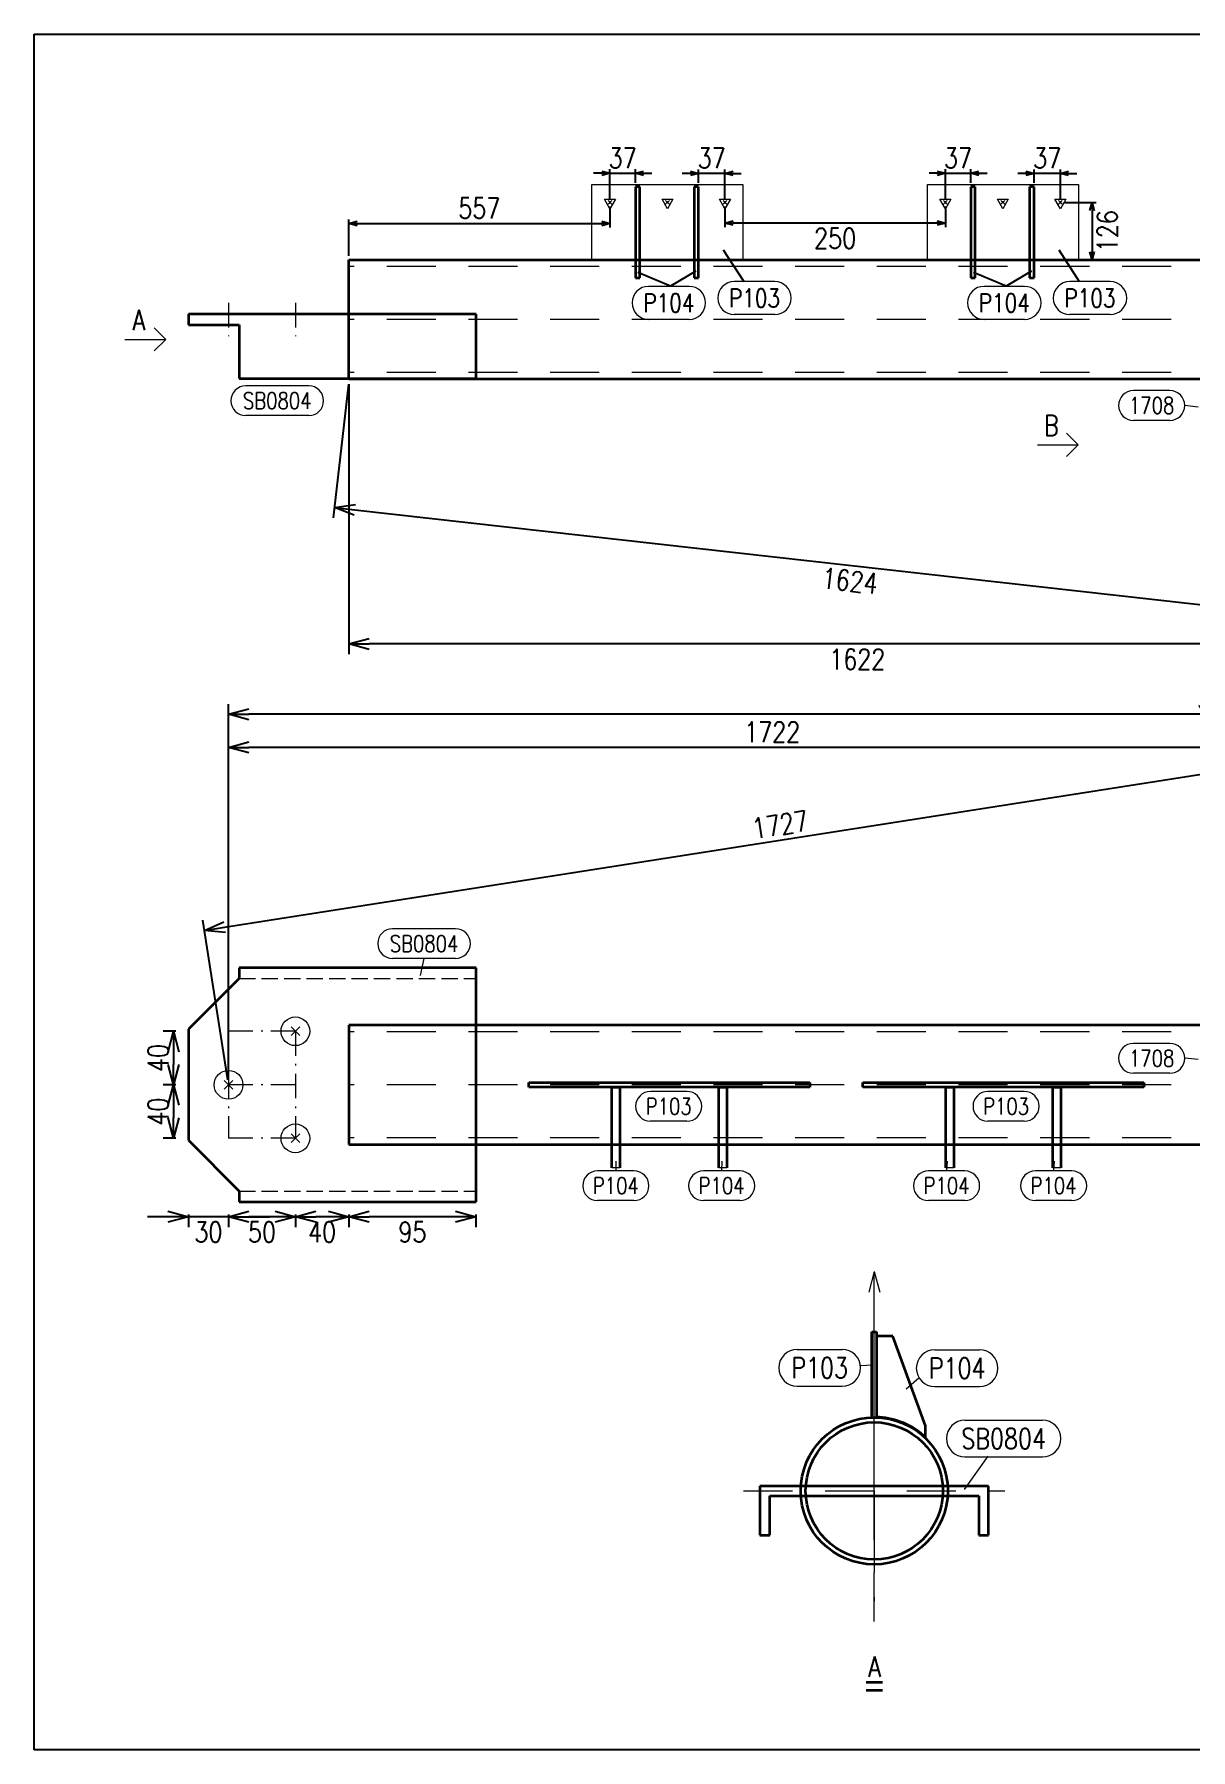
# Model space of a CAD drawing. Extents: x 154981 to 165753, y -86801 to -82885.
# Drawn here: x 158609.1 to 158750.7, y -83946.7 to -83736.7 of the extents above; entities that cross this region are included whole.
import ezdxf
from ezdxf.enums import TextEntityAlignment as Align

# ---------------------------------------------------------------- set-up
doc = ezdxf.new("R2010")
doc.units = 0
doc.header["$MEASUREMENT"] = 0
for name, pattern in [('一点画线', [5.2, 3, -1, 0.2, -1]), ('虚线', [2.75, 2, -0.75]), ('长一点画线', [16.5, 10, -3, 0.5, -3]), ('长虚线', [10, 6, -4])]:
    doc.linetypes.add(name, pattern=pattern)
doc.layers.get('0').update_dxf_attribs({"linetype": 'CONTINUOUS', "lineweight": 25})
doc.layers.get('Defpoints').update_dxf_attribs({"linetype": 'CONTINUOUS'})
for name, color, linetype, lineweight in [('1', 7, 'CONTINUOUS', 25), ('4', 7, 'CONTINUOUS', 25), ('5', 7, 'CONTINUOUS', 25)]:
    doc.layers.add(name, color=color, linetype=linetype, lineweight=lineweight)
doc.styles.add('DimFont', font='simplex.shx', dxfattribs={"width": 0.8, "bigfont": 'gbhzfs.shx'})
doc.styles.get("Standard").update_dxf_attribs({"font": 'simplex.shx', "width": 0.7, "height": 3, "bigfont": 'gbhzfs.shx'})
doc.dimstyles.new('DHDxfDimStyleOpen30', dxfattribs={"dimtxt": 2.5, "dimasz": 2.5, "dimexe": 1.25, "dimexo": 0.625, "dimtad": 2, "dimtxsty": 'DimFont', "dimblk": 'OPEN30', "dimblk1": 'OPEN30', "dimblk2": 'OPEN30', "dimcen": 2.5, "dimadec": 0, "dimazin": 0, "dimtfac": 1, "dimtmove": 0, "dimatfit": 3, "dimfxl": 0, "dimarcsym": 0})

# ---------------------------------------------------------------- blocks, each defined once
blk = doc.blocks.new('_OPEN30')
at = {"color": 0, "linetype": 'ByBlock', "lineweight": -2}
for p, q in [((-1, 0.268), (0, 0)), ((0, 0), (-1, -0.268)), ((0, 0), (-1, 0))]:
    blk.add_line(p, q, dxfattribs=at)
blk = doc.blocks.new('*D710')
at = {"layer": '5', "color": 3, "linetype": 'Continuous', "lineweight": -2}
for p, q in [((158735.26, -83757.25), (158739.13, -83757.25)), ((158738.63, -83758.25), (158738.63, -83763.29)), ((158737.46, -83764.29), (158739.13, -83764.29))]:
    blk.add_line(p, q, dxfattribs=at)
at = {"layer": 'Defpoints', "color": 0, "linetype": 'Continuous'}
for p in [(158734.76, -83757.25), (158736.96, -83764.29), (158738.63, -83764.29)]:
    blk.add_point(p, dxfattribs=at)
at = {"layer": '5', "color": 3, "linetype": 'Continuous', "lineweight": -2}
for p, rotation in [((158738.63, -83757.25), 90), ((158738.63, -83764.29), 270)]:
    blk.add_blockref('_OPEN30', p, dxfattribs=dict(at, rotation=rotation))
at = {"layer": '5', "color": 6, "linetype": 'Continuous', "lineweight": 18, "insert": (158740.51, -83760.77), "char_height": 2.5, "attachment_point": 5, "rotation": 90, "style": 'DimFont'}
blk.add_mtext('126', dxfattribs=at)
blk = doc.blocks.new('*D709')
at = {"layer": '5', "color": 3, "linetype": 'Continuous', "lineweight": -2}
for p, q in [((158679.6, -83757.75), (158679.6, -83760.33)), ((158647.64, -83763.79), (158647.64, -83759.33)), ((158648.64, -83759.83), (158678.6, -83759.83))]:
    blk.add_line(p, q, dxfattribs=at)
at = {"layer": 'Defpoints', "color": 0, "linetype": 'Continuous'}
for p in [(158679.6, -83757.25), (158679.6, -83759.83), (158647.64, -83764.29)]:
    blk.add_point(p, dxfattribs=at)
at = {"layer": '5', "color": 3, "linetype": 'Continuous', "lineweight": -2, "rotation": 180}
blk.add_blockref('_OPEN30', (158647.64, -83759.83), dxfattribs=at)
at = {"layer": '5', "color": 3, "linetype": 'Continuous', "lineweight": -2}
blk.add_blockref('_OPEN30', (158679.6, -83759.83), dxfattribs=at)
at = {"layer": '5', "color": 6, "linetype": 'Continuous', "lineweight": 18, "insert": (158663.62, -83757.95), "char_height": 2.5, "attachment_point": 5, "style": 'DimFont'}
blk.add_mtext('557', dxfattribs=at)
blk = doc.blocks.new('板孔17.5')
at = {"layer": '5', "color": 7, "linetype": 'Continuous', "lineweight": 13}
for p, q in [((0, 1), (-0.866, -0.5)), ((-0.3, -0.3), (0.3, 0.3)), ((0.3, -0.3), (-0.3, 0.3)), ((0.866, -0.5), (0, 1)), ((-0.866, -0.5), (0.866, -0.5))]:
    blk.add_line(p, q, dxfattribs=at)
at = {"layer": '5', "color": 7, "linetype": 'Continuous', "lineweight": 0}
blk.add_circle((0, 0), 0.1, dxfattribs=at)
blk = doc.blocks.new('*D708')
at = {"layer": '5', "color": 3, "linetype": 'Continuous', "lineweight": -2}
for p, q in [((158730.53, -83753.7), (158729.53, -83753.7)), ((158731.53, -83754.83), (158731.53, -83753.2)), ((158734.76, -83753.7), (158731.53, -83753.7)), ((158734.76, -83756.75), (158734.76, -83753.2)), ((158735.76, -83753.7), (158736.76, -83753.7))]:
    blk.add_line(p, q, dxfattribs=at)
at = {"layer": 'Defpoints', "color": 0, "linetype": 'Continuous'}
for p in [(158731.53, -83753.7), (158731.53, -83755.33), (158734.76, -83757.25)]:
    blk.add_point(p, dxfattribs=at)
at = {"layer": '5', "color": 3, "linetype": 'Continuous', "lineweight": -2}
blk.add_blockref('_OPEN30', (158731.53, -83753.7), dxfattribs=at)
at = {"layer": '5', "color": 3, "linetype": 'Continuous', "lineweight": -2, "rotation": 180}
blk.add_blockref('_OPEN30', (158734.76, -83753.7), dxfattribs=at)
at = {"layer": '5', "color": 6, "linetype": 'Continuous', "lineweight": 18, "insert": (158733.14, -83751.82), "char_height": 2.5, "attachment_point": 5, "style": 'DimFont'}
blk.add_mtext('37', dxfattribs=at)
blk = doc.blocks.new('*D707')
at = {"layer": '5', "color": 3, "linetype": 'Continuous', "lineweight": -2}
for p, q in [((158719.68, -83753.68), (158718.68, -83753.68)), ((158720.68, -83756.75), (158720.68, -83753.18)), ((158720.68, -83753.68), (158723.79, -83753.68)), ((158723.79, -83754.83), (158723.79, -83753.18)), ((158724.79, -83753.68), (158725.79, -83753.68))]:
    blk.add_line(p, q, dxfattribs=at)
at = {"layer": 'Defpoints', "color": 0, "linetype": 'Continuous'}
for p in [(158723.79, -83753.68), (158723.79, -83755.33), (158720.68, -83757.25)]:
    blk.add_point(p, dxfattribs=at)
at = {"layer": '5', "color": 3, "linetype": 'Continuous', "lineweight": -2}
blk.add_blockref('_OPEN30', (158720.68, -83753.68), dxfattribs=at)
at = {"layer": '5', "color": 3, "linetype": 'Continuous', "lineweight": -2, "rotation": 180}
blk.add_blockref('_OPEN30', (158723.79, -83753.68), dxfattribs=at)
at = {"layer": '5', "color": 6, "linetype": 'Continuous', "lineweight": 18, "insert": (158722.23, -83751.81), "char_height": 2.5, "attachment_point": 5, "style": 'DimFont'}
blk.add_mtext('37', dxfattribs=at)
blk = doc.blocks.new('*D706')
at = {"layer": '5', "color": 3, "linetype": 'Continuous', "lineweight": -2}
for p, q in [((158678.6, -83753.68), (158677.6, -83753.68)), ((158679.6, -83756.75), (158679.6, -83753.18)), ((158679.6, -83753.68), (158682.72, -83753.68)), ((158682.72, -83754.83), (158682.72, -83753.18)), ((158683.72, -83753.68), (158684.72, -83753.68))]:
    blk.add_line(p, q, dxfattribs=at)
at = {"layer": 'Defpoints', "color": 0, "linetype": 'Continuous'}
for p in [(158682.72, -83753.68), (158682.72, -83755.33), (158679.6, -83757.25)]:
    blk.add_point(p, dxfattribs=at)
at = {"layer": '5', "color": 3, "linetype": 'Continuous', "lineweight": -2}
blk.add_blockref('_OPEN30', (158679.6, -83753.68), dxfattribs=at)
at = {"layer": '5', "color": 3, "linetype": 'Continuous', "lineweight": -2, "rotation": 180}
blk.add_blockref('_OPEN30', (158682.72, -83753.68), dxfattribs=at)
at = {"layer": '5', "color": 6, "linetype": 'Continuous', "lineweight": 18, "insert": (158681.16, -83751.81), "char_height": 2.5, "attachment_point": 5, "style": 'DimFont'}
blk.add_mtext('37', dxfattribs=at)
blk = doc.blocks.new('*D705')
at = {"layer": '5', "color": 3, "linetype": 'Continuous', "lineweight": -2}
for p, q in [((158689.46, -83753.7), (158688.46, -83753.7)), ((158690.46, -83754.83), (158690.46, -83753.2)), ((158693.68, -83753.7), (158690.46, -83753.7)), ((158693.68, -83756.75), (158693.68, -83753.2)), ((158694.68, -83753.7), (158695.68, -83753.7))]:
    blk.add_line(p, q, dxfattribs=at)
at = {"layer": 'Defpoints', "color": 0, "linetype": 'Continuous'}
for p in [(158690.46, -83753.7), (158690.46, -83755.33), (158693.68, -83757.25)]:
    blk.add_point(p, dxfattribs=at)
at = {"layer": '5', "color": 3, "linetype": 'Continuous', "lineweight": -2}
blk.add_blockref('_OPEN30', (158690.46, -83753.7), dxfattribs=at)
at = {"layer": '5', "color": 3, "linetype": 'Continuous', "lineweight": -2, "rotation": 180}
blk.add_blockref('_OPEN30', (158693.68, -83753.7), dxfattribs=at)
at = {"layer": '5', "color": 6, "linetype": 'Continuous', "lineweight": 18, "insert": (158692.07, -83751.82), "char_height": 2.5, "attachment_point": 5, "style": 'DimFont'}
blk.add_mtext('37', dxfattribs=at)
blk = doc.blocks.new('*D704')
at = {"layer": '5', "color": 3, "linetype": 'Continuous', "lineweight": -2}
for p, q in [((158693.68, -83757.75), (158693.68, -83760.27)), ((158720.68, -83757.75), (158720.68, -83760.27)), ((158719.68, -83759.77), (158694.68, -83759.77))]:
    blk.add_line(p, q, dxfattribs=at)
at = {"layer": 'Defpoints', "color": 0, "linetype": 'Continuous'}
for p in [(158693.68, -83757.25), (158720.68, -83757.25), (158693.68, -83759.77)]:
    blk.add_point(p, dxfattribs=at)
at = {"layer": '5', "color": 3, "linetype": 'Continuous', "lineweight": -2, "rotation": 180}
blk.add_blockref('_OPEN30', (158693.68, -83759.77), dxfattribs=at)
at = {"layer": '5', "color": 3, "linetype": 'Continuous', "lineweight": -2}
blk.add_blockref('_OPEN30', (158720.68, -83759.77), dxfattribs=at)
at = {"layer": '5', "color": 6, "linetype": 'Continuous', "lineweight": 18, "insert": (158707.18, -83761.65), "char_height": 2.5, "attachment_point": 5, "style": 'DimFont'}
blk.add_mtext('250', dxfattribs=at)
blk = doc.blocks.new('*D736')
at = {"layer": '5', "color": 3, "linetype": 'Continuous', "lineweight": -2}
for p, q in [((158647.64, -83881.14), (158647.64, -83882.68)), ((158660.7, -83881.43), (158650.14, -83881.43)), ((158663.2, -83881.14), (158663.2, -83882.68))]:
    blk.add_line(p, q, dxfattribs=at)
at = {"layer": 'Defpoints', "color": 0, "linetype": 'Continuous'}
for p in [(158647.64, -83880.51), (158647.64, -83881.43), (158663.2, -83880.51)]:
    blk.add_point(p, dxfattribs=at)
at = {"layer": '5', "color": 3, "linetype": 'Continuous', "lineweight": -2, "xscale": 2.5, "yscale": 2.5, "zscale": 2.5, "rotation": 180}
blk.add_blockref('_OPEN30', (158647.64, -83881.43), dxfattribs=at)
at = {"layer": '5', "color": 3, "linetype": 'Continuous', "lineweight": -2, "xscale": 2.5, "yscale": 2.5, "zscale": 2.5}
blk.add_blockref('_OPEN30', (158663.2, -83881.43), dxfattribs=at)
at = {"layer": '5', "color": 6, "linetype": 'Continuous', "lineweight": 18, "insert": (158655.42, -83883.3), "char_height": 2.5, "attachment_point": 5, "line_spacing_factor": 0.6, "style": 'DimFont'}
blk.add_mtext('95', dxfattribs=at)
blk = doc.blocks.new('*D735')
at = {"layer": '5', "color": 3, "linetype": 'Continuous', "lineweight": -2}
for p, q in [((158641.09, -83881.14), (158641.09, -83882.68)), ((158645.14, -83881.43), (158643.59, -83881.43)), ((158647.64, -83881.14), (158647.64, -83882.68))]:
    blk.add_line(p, q, dxfattribs=at)
at = {"layer": 'Defpoints', "color": 0, "linetype": 'Continuous'}
for p in [(158641.09, -83880.51), (158641.09, -83881.43), (158647.64, -83880.51)]:
    blk.add_point(p, dxfattribs=at)
at = {"layer": '5', "color": 3, "linetype": 'Continuous', "lineweight": -2, "xscale": 2.5, "yscale": 2.5, "zscale": 2.5, "rotation": 180}
blk.add_blockref('_OPEN30', (158641.09, -83881.43), dxfattribs=at)
at = {"layer": '5', "color": 3, "linetype": 'Continuous', "lineweight": -2, "xscale": 2.5, "yscale": 2.5, "zscale": 2.5}
blk.add_blockref('_OPEN30', (158647.64, -83881.43), dxfattribs=at)
at = {"layer": '5', "color": 6, "linetype": 'Continuous', "lineweight": 18, "insert": (158644.36, -83883.3), "char_height": 2.5, "attachment_point": 5, "line_spacing_factor": 0.6, "style": 'DimFont'}
blk.add_mtext('40', dxfattribs=at)
blk = doc.blocks.new('*D734')
at = {"layer": '5', "color": 3, "linetype": 'Continuous', "lineweight": -2}
for p, q in [((158632.9, -83881.14), (158632.9, -83882.68)), ((158638.59, -83881.43), (158635.4, -83881.43)), ((158641.09, -83881.14), (158641.09, -83882.68))]:
    blk.add_line(p, q, dxfattribs=at)
at = {"layer": 'Defpoints', "color": 0, "linetype": 'Continuous'}
for p in [(158632.9, -83880.51), (158632.9, -83881.43), (158641.09, -83880.51)]:
    blk.add_point(p, dxfattribs=at)
at = {"layer": '5', "color": 3, "linetype": 'Continuous', "lineweight": -2, "xscale": 2.5, "yscale": 2.5, "zscale": 2.5, "rotation": 180}
blk.add_blockref('_OPEN30', (158632.9, -83881.43), dxfattribs=at)
at = {"layer": '5', "color": 3, "linetype": 'Continuous', "lineweight": -2, "xscale": 2.5, "yscale": 2.5, "zscale": 2.5}
blk.add_blockref('_OPEN30', (158641.09, -83881.43), dxfattribs=at)
at = {"layer": '5', "color": 6, "linetype": 'Continuous', "lineweight": 18, "insert": (158636.99, -83883.3), "char_height": 2.5, "attachment_point": 5, "line_spacing_factor": 0.6, "style": 'DimFont'}
blk.add_mtext('50', dxfattribs=at)
blk = doc.blocks.new('*D733')
at = {"layer": '5', "color": 3, "linetype": 'Continuous', "lineweight": -2}
for p, q in [((158625.48, -83881.43), (158622.98, -83881.43)), ((158627.98, -83881.14), (158627.98, -83882.68)), ((158632.9, -83881.43), (158627.98, -83881.43)), ((158632.9, -83881.14), (158632.9, -83882.68)), ((158635.4, -83881.43), (158637.9, -83881.43))]:
    blk.add_line(p, q, dxfattribs=at)
at = {"layer": 'Defpoints', "color": 0, "linetype": 'Continuous'}
for p in [(158627.98, -83880.51), (158627.98, -83881.43), (158632.9, -83880.51)]:
    blk.add_point(p, dxfattribs=at)
at = {"layer": '5', "color": 3, "linetype": 'Continuous', "lineweight": -2, "xscale": 2.5, "yscale": 2.5, "zscale": 2.5}
blk.add_blockref('_OPEN30', (158627.98, -83881.43), dxfattribs=at)
at = {"layer": '5', "color": 3, "linetype": 'Continuous', "lineweight": -2, "xscale": 2.5, "yscale": 2.5, "zscale": 2.5, "rotation": 180}
blk.add_blockref('_OPEN30', (158632.9, -83881.43), dxfattribs=at)
at = {"layer": '5', "color": 6, "linetype": 'Continuous', "lineweight": 18, "insert": (158630.44, -83883.3), "char_height": 2.5, "attachment_point": 5, "line_spacing_factor": 0.6, "style": 'DimFont'}
blk.add_mtext('30', dxfattribs=at)
blk = doc.blocks.new('*D732')
at = {"layer": '5', "color": 3, "linetype": 'Continuous', "lineweight": -2}
for p, q in [((158626.45, -83858.72), (158624.91, -83858.72)), ((158626.16, -83861.22), (158626.16, -83862.77)), ((158626.45, -83865.27), (158624.91, -83865.27))]:
    blk.add_line(p, q, dxfattribs=at)
at = {"layer": 'Defpoints', "color": 0, "linetype": 'Continuous'}
for p in [(158627.07, -83858.72), (158626.16, -83865.27), (158627.07, -83865.27)]:
    blk.add_point(p, dxfattribs=at)
at = {"layer": '5', "color": 3, "linetype": 'Continuous', "lineweight": -2, "xscale": 2.5, "yscale": 2.5, "zscale": 2.5}
for p, rotation in [((158626.16, -83858.72), 90), ((158626.16, -83865.27), 270)]:
    blk.add_blockref('_OPEN30', p, dxfattribs=dict(at, rotation=rotation))
at = {"layer": '5', "color": 6, "linetype": 'Continuous', "lineweight": 18, "insert": (158624.28, -83861.99), "char_height": 2.5, "attachment_point": 5, "rotation": 90, "line_spacing_factor": 0.6, "style": 'DimFont'}
blk.add_mtext('40', dxfattribs=at)
blk = doc.blocks.new('*D731')
at = {"layer": '5', "color": 3, "linetype": 'Continuous', "lineweight": -2}
for p, q in [((158626.45, -83865.27), (158624.91, -83865.27)), ((158626.16, -83867.77), (158626.16, -83869.32)), ((158626.45, -83871.82), (158624.91, -83871.82))]:
    blk.add_line(p, q, dxfattribs=at)
at = {"layer": 'Defpoints', "color": 0, "linetype": 'Continuous'}
for p in [(158627.07, -83865.27), (158626.16, -83871.82), (158627.07, -83871.82)]:
    blk.add_point(p, dxfattribs=at)
at = {"layer": '5', "color": 3, "linetype": 'Continuous', "lineweight": -2, "xscale": 2.5, "yscale": 2.5, "zscale": 2.5}
for p, rotation in [((158626.16, -83865.27), 90), ((158626.16, -83871.82), 270)]:
    blk.add_blockref('_OPEN30', p, dxfattribs=dict(at, rotation=rotation))
at = {"layer": '5', "color": 6, "linetype": 'Continuous', "lineweight": 18, "insert": (158624.28, -83868.55), "char_height": 2.5, "attachment_point": 5, "rotation": 90, "line_spacing_factor": 0.6, "style": 'DimFont'}
blk.add_mtext('40', dxfattribs=at)
blk = doc.blocks.new('板孔21.5')
at = {"layer": '5', "color": 7, "linetype": 'Continuous', "lineweight": 13}
for p, q in [((-0.3, -0.3), (0.3, 0.3)), ((0.3, -0.3), (-0.3, 0.3))]:
    blk.add_line(p, q, dxfattribs=at)
blk.add_circle((0, 0), 1, dxfattribs=at)
blk = doc.blocks.new('*D729')
at = {"layer": '5', "color": 3, "linetype": 'Continuous', "lineweight": -2}
for p, q in [((158765.96, -83843.8), (158762.9, -83824.28)), ((158632.41, -83845.98), (158760.62, -83825.9)), ((158632.8, -83864.65), (158629.74, -83845.13))]:
    blk.add_line(p, q, dxfattribs=at)
at = {"layer": 'Defpoints', "color": 0, "linetype": 'Continuous'}
for p in [(158763.09, -83825.52), (158766.05, -83844.42), (158632.9, -83865.27)]:
    blk.add_point(p, dxfattribs=at)
at = {"layer": '5', "color": 3, "linetype": 'Continuous', "lineweight": -2, "xscale": 2.5, "yscale": 2.5, "zscale": 2.5}
for p, rotation in [((158763.09, -83825.52), 8.899688701809596), ((158629.94, -83846.37), 188.8996887018096)]:
    blk.add_blockref('_OPEN30', p, dxfattribs=dict(at, rotation=rotation))
at = {"layer": '5', "color": 6, "linetype": 'Continuous', "lineweight": 18, "insert": (158700.44, -83833.43), "char_height": 2.5, "attachment_point": 5, "rotation": 8.8997, "line_spacing_factor": 0.6, "style": 'DimFont'}
blk.add_mtext('1727', dxfattribs=at)
blk = doc.blocks.new('*D724')
at = {"layer": '5', "color": 3, "linetype": 'Continuous', "lineweight": -2}
for p, q in [((158632.9, -83864.64), (158632.9, -83822.71)), ((158766.05, -83843.79), (158766.05, -83822.71)), ((158763.55, -83823.96), (158635.4, -83823.96))]:
    blk.add_line(p, q, dxfattribs=at)
at = {"layer": 'Defpoints', "color": 0, "linetype": 'Continuous'}
for p in [(158632.9, -83823.96), (158766.05, -83844.42), (158632.9, -83865.27)]:
    blk.add_point(p, dxfattribs=at)
at = {"layer": '5', "color": 3, "linetype": 'Continuous', "lineweight": -2, "xscale": 2.5, "yscale": 2.5, "zscale": 2.5, "rotation": 180}
blk.add_blockref('_OPEN30', (158632.9, -83823.96), dxfattribs=at)
at = {"layer": '5', "color": 3, "linetype": 'Continuous', "lineweight": -2, "xscale": 2.5, "yscale": 2.5, "zscale": 2.5}
blk.add_blockref('_OPEN30', (158766.05, -83823.96), dxfattribs=at)
at = {"layer": '5', "color": 6, "linetype": 'Continuous', "lineweight": 18, "insert": (158699.47, -83822.08), "char_height": 2.5, "attachment_point": 5, "line_spacing_factor": 0.6, "style": 'DimFont'}
blk.add_mtext('1722', dxfattribs=at)
blk = doc.blocks.new('*D720')
at = {"layer": '5', "color": 3, "linetype": 'Continuous', "lineweight": -2}
for p, q in [((158647.57, -83779.49), (158645.73, -83795.85)), ((158764.33, -83792.59), (158762.49, -83808.95)), ((158648.36, -83794.89), (158760.15, -83807.43))]:
    blk.add_line(p, q, dxfattribs=at)
at = {"layer": 'Defpoints', "color": 0, "linetype": 'Continuous'}
for p in [(158647.64, -83778.87), (158764.4, -83791.97), (158762.63, -83807.71)]:
    blk.add_point(p, dxfattribs=at)
at = {"layer": '5', "color": 3, "linetype": 'Continuous', "lineweight": -2, "xscale": 2.5, "yscale": 2.5, "zscale": 2.5}
for p, rotation in [((158645.87, -83794.61), 173.5978000658189), ((158762.63, -83807.71), 353.597800065819)]:
    blk.add_blockref('_OPEN30', p, dxfattribs=dict(at, rotation=rotation))
at = {"layer": '5', "color": 6, "linetype": 'Continuous', "lineweight": 18, "insert": (158708.98, -83803.58), "char_height": 2.5, "attachment_point": 5, "rotation": 353.5978, "line_spacing_factor": 0.6, "style": 'DimFont'}
blk.add_mtext('1624', dxfattribs=at)
blk = doc.blocks.new('*D717')
at = {"layer": '5', "color": 3, "linetype": 'Continuous', "lineweight": -2}
for p, q in [((158632.9, -83864.64), (158632.9, -83818.66)), ((158873.05, -83864.64), (158873.05, -83818.66)), ((158870.55, -83819.91), (158635.4, -83819.91))]:
    blk.add_line(p, q, dxfattribs=at)
at = {"layer": 'Defpoints', "color": 0, "linetype": 'Continuous'}
for p in [(158632.9, -83819.91), (158632.9, -83865.27), (158873.05, -83865.27)]:
    blk.add_point(p, dxfattribs=at)
at = {"layer": '5', "color": 3, "linetype": 'Continuous', "lineweight": -2, "xscale": 2.5, "yscale": 2.5, "zscale": 2.5, "rotation": 180}
blk.add_blockref('_OPEN30', (158632.9, -83819.91), dxfattribs=at)
at = {"layer": '5', "color": 3, "linetype": 'Continuous', "lineweight": -2, "xscale": 2.5, "yscale": 2.5, "zscale": 2.5}
blk.add_blockref('_OPEN30', (158873.05, -83819.91), dxfattribs=at)
at = {"layer": '5', "color": 6, "linetype": 'Continuous', "lineweight": 18, "insert": (158754.97, -83818.04), "char_height": 2.5, "attachment_point": 5, "line_spacing_factor": 0.6, "style": 'DimFont'}
blk.add_mtext('3784', dxfattribs=at)
blk = doc.blocks.new('*D714')
at = {"layer": '5', "color": 3, "linetype": 'Continuous', "lineweight": -2}
for p, q in [((158647.64, -83779.49), (158647.64, -83812.55)), ((158764.4, -83792.6), (158764.4, -83812.55)), ((158761.9, -83811.3), (158650.14, -83811.3))]:
    blk.add_line(p, q, dxfattribs=at)
at = {"layer": 'Defpoints', "color": 0, "linetype": 'Continuous'}
for p in [(158647.64, -83778.87), (158764.4, -83791.97), (158647.64, -83811.3)]:
    blk.add_point(p, dxfattribs=at)
at = {"layer": '5', "color": 3, "linetype": 'Continuous', "lineweight": -2, "xscale": 2.5, "yscale": 2.5, "zscale": 2.5, "rotation": 180}
blk.add_blockref('_OPEN30', (158647.64, -83811.3), dxfattribs=at)
at = {"layer": '5', "color": 3, "linetype": 'Continuous', "lineweight": -2, "xscale": 2.5, "yscale": 2.5, "zscale": 2.5}
blk.add_blockref('_OPEN30', (158764.4, -83811.3), dxfattribs=at)
at = {"layer": '5', "color": 6, "linetype": 'Continuous', "lineweight": 18, "insert": (158709.88, -83813.17), "char_height": 2.5, "attachment_point": 5, "line_spacing_factor": 0.6, "style": 'DimFont'}
blk.add_mtext('1622', dxfattribs=at)
blk = doc.blocks.new('CTDHK')
at = {"color": 0, "linetype": 'Continuous'}
for p, q in [((0, 210), (297, 210)), ((0, 0), (0, 210)), ((297, 0), (0, 0))]:
    blk.add_line(p, q, dxfattribs=at)

msp = doc.modelspace()

# ---------------------------------------------------------------- linework, layer by layer
at = {"color": 3, "linetype": 'Continuous'}
for p, q in [((158693.47666, -83763.06703), (158695.98838, -83766.94152)), ((158734.5482, -83763.06703), (158737.05992, -83766.94152)), ((158687.03028, -83767.52012), (158683.03602, -83765.8279)), ((158690.13448, -83765.65435), (158687.03028, -83767.52012)), ((158728.10183, -83767.52012), (158724.10757, -83765.8279)), ((158731.20603, -83765.65435), (158728.10183, -83767.52012))]:
    msp.add_line(p, q, dxfattribs=at)
at = {"layer": '1', "color": 7, "linetype": 'Continuous', "lineweight": 18}
for p, q in [((158677.40495, -83755.04915), (158695.88495, -83755.04915)), ((158677.40495, -83764.28915), (158677.40495, -83755.04915)), ((158695.88495, -83755.04915), (158695.88495, -83764.28915)), ((158718.4765, -83764.28915), (158718.4765, -83755.04915)), ((158718.4765, -83755.04915), (158736.9565, -83755.04915)), ((158736.9565, -83755.04915), (158736.9565, -83764.28915)), ((158695.88495, -83764.28915), (158677.40495, -83764.28915)), ((158736.9565, -83764.28915), (158718.4765, -83764.28915))]:
    msp.add_line(p, q, dxfattribs=at)
at = {"layer": '4', "color": 1, "linetype": 'Continuous', "lineweight": 18}
msp.add_lwpolyline([(158609.11666, -83736.66733), (158609.11666, -83946.66733), (158906.11666, -83946.66733), (158906.11666, -83736.66733)], close=True, dxfattribs=at)
at = {"layer": '5', "color": 7, "linetype": 'Continuous', "lineweight": 35}
for p, q in [((158682.721, -83755.3274), (158682.721, -83766.47056)), ((158683.261, -83755.3274), (158682.721, -83755.3274)), ((158683.261, -83766.47056), (158683.261, -83755.3274)), ((158689.921, -83755.3274), (158689.921, -83766.47056)), ((158690.461, -83755.3274), (158689.921, -83755.3274)), ((158690.461, -83766.47056), (158690.461, -83755.3274)), ((158724.33255, -83755.3274), (158723.79255, -83755.3274)), ((158723.79255, -83755.3274), (158723.79255, -83766.47056)), ((158724.33255, -83766.47056), (158724.33255, -83755.3274)), ((158731.53255, -83755.3274), (158730.99255, -83755.3274)), ((158730.99255, -83755.3274), (158730.99255, -83766.47056)), ((158731.53255, -83766.47056), (158731.53255, -83755.3274)), ((158647.63989, -83778.86915), (158647.63989, -83764.28915)), ((158647.63989, -83764.28915), (158858.30191, -83764.28915)), ((158682.721, -83766.47056), (158683.261, -83766.47056)), ((158689.921, -83766.47056), (158690.461, -83766.47056)), ((158723.79255, -83766.47056), (158724.33255, -83766.47056)), ((158730.99255, -83766.47056), (158731.53255, -83766.47056)), ((158627.98146, -83770.92387), (158627.98146, -83772.23443)), ((158663.20281, -83770.92387), (158627.98146, -83770.92387)), ((158663.20281, -83778.78724), (158663.20281, -83770.92387)), ((158627.98146, -83772.23443), (158634.20663, -83772.23443)), ((158634.20663, -83772.23443), (158634.20663, -83778.78724)), ((158634.20663, -83778.78724), (158663.20281, -83778.78724)), ((158858.30191, -83778.86915), (158647.63989, -83778.86915)), ((158634.20663, -83852.24505), (158627.98146, -83858.47022)), ((158634.20663, -83850.93449), (158634.20663, -83852.24505)), ((158663.20281, -83850.93449), (158634.20663, -83850.93449)), ((158663.20281, -83879.60303), (158663.20281, -83850.93449)), ((158627.98146, -83858.47022), (158627.98146, -83872.0673)), ((158858.30191, -83857.97876), (158647.63989, -83857.97876)), ((158647.63989, -83857.97876), (158647.63989, -83872.55876)), ((158669.68281, -83864.98478), (158704.08506, -83864.98478)), ((158669.68281, -83865.55274), (158669.68281, -83864.98478)), ((158704.08506, -83865.55274), (158669.68281, -83865.55274)), ((158679.83967, -83875.43821), (158679.83967, -83865.55274)), ((158679.83967, -83865.55274), (158680.82259, -83865.55274)), ((158680.82259, -83865.55274), (158680.82259, -83875.43821)), ((158692.94528, -83875.43821), (158692.94528, -83865.55274)), ((158692.94528, -83865.55274), (158693.92821, -83865.55274)), ((158693.92821, -83865.55274), (158693.92821, -83875.43821)), ((158704.08506, -83864.98478), (158704.08506, -83865.55274)), ((158710.56506, -83864.98478), (158744.96731, -83864.98478)), ((158710.56506, -83865.55274), (158710.56506, -83864.98478)), ((158744.96731, -83865.55274), (158710.56506, -83865.55274)), ((158720.72191, -83875.43821), (158720.72191, -83865.55274)), ((158720.72191, -83865.55274), (158721.70483, -83865.55274)), ((158721.70483, -83865.55274), (158721.70483, -83875.43821)), ((158733.82753, -83875.43821), (158733.82753, -83865.55274)), ((158733.82753, -83865.55274), (158734.81045, -83865.55274)), ((158734.81045, -83865.55274), (158734.81045, -83875.43821)), ((158744.96731, -83864.98478), (158744.96731, -83865.55274)), ((158627.98146, -83872.0673), (158634.20663, -83878.29247)), ((158647.63989, -83872.55876), (158858.30191, -83872.55876)), ((158634.20663, -83878.29247), (158634.20663, -83879.60303)), ((158634.20663, -83879.60303), (158663.20281, -83879.60303)), ((158711.65603, -83906.0307), (158711.65603, -83895.5307)), ((158711.65603, -83895.5307), (158712.25603, -83895.5307)), ((158712.25603, -83895.5307), (158712.25603, -83906.0307)), ((158714.25603, -83896.0307), (158712.25603, -83896.0307)), ((158712.25603, -83896.0307), (158712.25603, -83905.89282)), ((158718.25603, -83907.0307), (158714.25603, -83896.0307)), ((158712.25603, -83906.0307), (158711.65603, -83906.0307)), ((158712.25603, -83905.89282), (158713.35968, -83905.99555)), ((158713.35968, -83905.99555), (158714.44267, -83906.23169)), ((158714.44267, -83906.23169), (158715.48891, -83906.59775)), ((158715.48891, -83906.59775), (158716.48288, -83907.0883)), ((158716.48288, -83907.0883), (158717.40983, -83907.69605)), ((158718.25603, -83908.41199), (158718.25603, -83907.0307)), ((158717.40983, -83907.69605), (158718.25603, -83908.41199)), ((158725.96608, -83914.3882), (158697.96608, -83914.3882)), ((158697.96608, -83914.3882), (158697.96608, -83920.3882)), ((158699.16608, -83920.3882), (158699.16608, -83915.5882)), ((158699.16608, -83915.5882), (158724.76608, -83915.5882)), ((158724.76608, -83915.5882), (158724.76608, -83920.3882)), ((158725.96608, -83920.3882), (158725.96608, -83914.3882)), ((158697.96608, -83920.3882), (158699.16608, -83920.3882)), ((158724.76608, -83920.3882), (158725.96608, -83920.3882))]:
    msp.add_line(p, q, dxfattribs=at)
at = {"layer": '5', "color": 7, "linetype": '长虚线', "lineweight": 18}
for p, q in [((158858.30191, -83765.09915), (158647.63989, -83765.09915)), ((158858.30191, -83778.05915), (158647.63989, -83778.05915)), ((158858.30191, -83858.78876), (158647.63989, -83858.78876)), ((158858.30191, -83871.74876), (158647.63989, -83871.74876))]:
    msp.add_line(p, q, dxfattribs=at)
at = {"layer": '5', "color": 3, "linetype": 'Continuous', "lineweight": 18}
for p, q in [((158689.29355, -83767.52228), (158684.34355, -83767.52228)), ((158699.78079, -83766.9339), (158694.83079, -83766.9339)), ((158730.36509, -83767.52228), (158725.41509, -83767.52228)), ((158740.85233, -83766.9339), (158735.90233, -83766.9339)), ((158699.78079, -83770.9839), (158694.83079, -83770.9839)), ((158740.85233, -83770.9839), (158735.90233, -83770.9839)), ((158689.29355, -83771.57228), (158684.34355, -83771.57228)), ((158730.36509, -83771.57228), (158725.41509, -83771.57228)), ((158642.7148, -83779.69837), (158635.0198, -83779.69837)), ((158748.15784, -83780.28665), (158743.70284, -83780.28665)), ((158642.7148, -83783.34337), (158635.0198, -83783.34337)), ((158751.60949, -83782.31626), (158749.98034, -83782.10915)), ((158748.15784, -83783.93165), (158743.70284, -83783.93165)), ((158660.68821, -83846.16231), (158652.99321, -83846.16231)), ((158660.68821, -83849.80731), (158652.99321, -83849.80731)), ((158656.41585, -83851.90945), (158656.84071, -83849.80731)), ((158748.15784, -83860.20626), (158743.70284, -83860.20626)), ((158751.60949, -83862.16842), (158749.98034, -83862.02876)), ((158748.15784, -83863.85126), (158743.70284, -83863.85126)), ((158689.02784, -83866.08328), (158684.57284, -83866.08328)), ((158730.33784, -83866.08328), (158725.88284, -83866.08328)), ((158689.02784, -83869.72828), (158684.57284, -83869.72828)), ((158730.33784, -83869.72828), (158725.88284, -83869.72828)), ((158682.54784, -83875.80328), (158678.09284, -83875.80328)), ((158680.32211, -83874.62821), (158680.32034, -83875.80328)), ((158695.50784, -83875.80328), (158691.05284, -83875.80328)), ((158693.30596, -83874.62861), (158693.28034, -83875.80328)), ((158723.04784, -83875.80328), (158718.59284, -83875.80328)), ((158720.88454, -83874.63075), (158720.82034, -83875.80328)), ((158736.15346, -83875.80328), (158731.69846, -83875.80328)), ((158733.99016, -83874.63075), (158733.92596, -83875.80328)), ((158682.54784, -83879.44828), (158678.09284, -83879.44828)), ((158695.50784, -83879.44828), (158691.05284, -83879.44828)), ((158723.04784, -83879.44828), (158718.59284, -83879.44828)), ((158736.15346, -83879.44828), (158731.69846, -83879.44828)), ((158702.53772, -83897.66697), (158708.03772, -83897.66697)), ((158719.36792, -83897.7116), (158724.86792, -83897.7116)), ((158711.77355, -83899.60671), (158710.2346, -83899.67518)), ((158715.86813, -83902.4951), (158717.44445, -83901.16187)), ((158702.53772, -83902.16697), (158708.03772, -83902.16697)), ((158719.36792, -83902.2116), (158724.86792, -83902.2116)), ((158723.06716, -83906.3324), (158732.56716, -83906.3324)), ((158723.03017, -83914.82844), (158725.92254, -83910.72685)), ((158723.06716, -83910.8324), (158732.56716, -83910.8324))]:
    msp.add_line(p, q, dxfattribs=at)
at = {"layer": '5', "color": 7, "linetype": '一点画线', "lineweight": 18}
for p, q in [((158632.89607, -83769.55415), (158632.89607, -83773.60415)), ((158641.08708, -83769.55415), (158641.08708, -83773.60415)), ((158641.08708, -83769.55415), (158641.08708, -83773.60415))]:
    msp.add_line(p, q, dxfattribs=at)
at = {"layer": '5', "color": 6, "linetype": 'Continuous', "lineweight": 13}
for p, q in [((158625.21003, -83774.00957), (158623.79582, -83772.59535)), ((158620.21003, -83774.00957), (158625.21003, -83774.00957)), ((158625.21003, -83774.00957), (158623.79582, -83775.42378)), ((158736.93944, -83786.91917), (158735.52522, -83785.50496)), ((158731.93944, -83786.91917), (158736.93944, -83786.91917)), ((158736.93944, -83786.91917), (158735.52522, -83788.33338))]:
    msp.add_line(p, q, dxfattribs=at)
at = {"layer": '5', "color": 56, "linetype": '长虚线', "lineweight": 18}
for p, q in [((158858.30191, -83771.57915), (158647.63989, -83771.57915)), ((158858.30191, -83865.26876), (158647.63989, -83865.26876))]:
    msp.add_line(p, q, dxfattribs=at)
at = {"layer": '5', "color": 7, "linetype": '虚线', "lineweight": 18}
for p, q in [((158634.20663, -83852.24505), (158663.20281, -83852.24505)), ((158680.82259, -83875.43821), (158679.83967, -83875.43821)), ((158693.92821, -83875.43821), (158692.94528, -83875.43821)), ((158721.70483, -83875.43821), (158720.72191, -83875.43821)), ((158734.81045, -83875.43821), (158733.82753, -83875.43821)), ((158634.20663, -83878.29247), (158663.20281, -83878.29247))]:
    msp.add_line(p, q, dxfattribs=at)
at = {"layer": '5', "color": 240, "linetype": '一点画线', "lineweight": 18}
for p, q in [((158641.08708, -83858.71595), (158632.89607, -83858.71595)), ((158632.89607, -83858.71595), (158632.89607, -83871.82157)), ((158641.08708, -83858.71595), (158641.08708, -83871.82157)), ((158641.08708, -83865.26876), (158632.89607, -83865.26876)), ((158641.08708, -83871.82157), (158632.89607, -83871.82157))]:
    msp.add_line(p, q, dxfattribs=at)
at = {"layer": '5', "color": 7, "linetype": '长一点画线', "lineweight": 18}
for p, q in [((158711.96608, -83888.14237), (158711.2962, -83890.64237)), ((158711.96608, -83888.14237), (158711.2962, -83890.64237)), ((158711.96608, -83914.9882), (158711.96608, -83888.14237)), ((158711.96608, -83888.14237), (158712.63595, -83890.64237)), ((158711.96608, -83888.14237), (158712.63595, -83890.64237))]:
    msp.add_line(p, q, dxfattribs=at)
at = {"layer": '5', "color": 240, "linetype": '长一点画线', "lineweight": 18}
for p, q in [((158711.95603, -83906.0307), (158711.95603, -83895.5307)), ((158711.96608, -83914.9882), (158711.96608, -83900.9882)), ((158711.96608, -83914.9882), (158711.96608, -83928.9882))]:
    msp.add_line(p, q, dxfattribs=at)
at = {"layer": '5', "color": 240, "linetype": '长虚线', "lineweight": 18}
for p, q in [((158711.96608, -83930.9882), (158711.96608, -83898.9882)), ((158695.96608, -83914.9882), (158727.96608, -83914.9882))]:
    msp.add_line(p, q, dxfattribs=at)
at = {"layer": '5', "color": 3, "linetype": 'Continuous', "lineweight": 35}
for p, q in [((158710.98571, -83938.38756), (158712.98571, -83938.38756)), ((158710.98571, -83939.38756), (158712.98571, -83939.38756))]:
    msp.add_line(p, q, dxfattribs=at)
at = {"layer": '5', "color": 7, "linetype": 'Continuous', "lineweight": 35}
for radius in [9, 9, 8.4, 8.4]:
    msp.add_circle((158711.96608, -83914.9882), radius, dxfattribs=at)
at = {"layer": '5', "color": 3, "linetype": 'Continuous', "lineweight": 18}
for centre, radius, start, end in [((158684.34355, -83769.54728), 2.025, 90, 270), ((158689.29355, -83769.54728), 2.025, 270, 90), ((158694.83079, -83768.9589), 2.025, 90, 270), ((158699.78079, -83768.9589), 2.025, 270, 90), ((158725.41509, -83769.54728), 2.025, 90, 270), ((158730.36509, -83769.54728), 2.025, 270, 90), ((158735.90233, -83768.9589), 2.025, 90, 270), ((158740.85233, -83768.9589), 2.025, 270, 90), ((158635.0198, -83781.52087), 1.8225, 90, 270), ((158642.7148, -83781.52087), 1.8225, 270, 90), ((158743.70284, -83782.10915), 1.8225, 90, 270), ((158748.15784, -83782.10915), 1.8225, 270, 90), ((158652.99321, -83847.98481), 1.8225, 90, 270), ((158660.68821, -83847.98481), 1.8225, 270, 90), ((158743.70284, -83862.02876), 1.8225, 90, 270), ((158748.15784, -83862.02876), 1.8225, 270, 90), ((158684.57284, -83867.90578), 1.8225, 90, 270), ((158689.02784, -83867.90578), 1.8225, 270, 90), ((158725.88284, -83867.90578), 1.8225, 90, 270), ((158730.33784, -83867.90578), 1.8225, 270, 90), ((158678.09284, -83877.62578), 1.8225, 90, 270), ((158682.54784, -83877.62578), 1.8225, 270, 90), ((158691.05284, -83877.62578), 1.8225, 90, 270), ((158695.50784, -83877.62578), 1.8225, 270, 90), ((158718.59284, -83877.62578), 1.8225, 90, 270), ((158723.04784, -83877.62578), 1.8225, 270, 90), ((158731.69846, -83877.62578), 1.8225, 90, 270), ((158736.15346, -83877.62578), 1.8225, 270, 90), ((158702.53772, -83899.91697), 2.25, 90, 270), ((158708.03772, -83899.91697), 2.25, 270, 90), ((158719.36792, -83899.9616), 2.25, 90, 270), ((158724.86792, -83899.9616), 2.25, 270, 90), ((158723.06716, -83908.5824), 2.25, 90, 270), ((158732.56716, -83908.5824), 2.25, 270, 90)]:
    msp.add_arc(centre, radius, start, end, dxfattribs=at)

# ---------------------------------------------------------------- block references
at = {"color": 2, "linetype": 'Continuous'}
msp.add_blockref('CTDHK', (158609.11666, -83946.66733), dxfattribs=at)
at = {"layer": '1', "color": 7, "linetype": 'Continuous', "lineweight": 13, "xscale": -0.7700000000186265, "yscale": 0.7699999999895226, "zscale": 0.7700000000000001, "rotation": 180}
for p in [(158679.60495, -83757.24915), (158686.64495, -83757.24915), (158693.68495, -83757.24915), (158720.6765, -83757.24915), (158727.7165, -83757.24915), (158734.7565, -83757.24915)]:
    msp.add_blockref('板孔17.5', p, dxfattribs=at)
at = {"layer": '5', "color": 7, "linetype": 'Continuous', "lineweight": 35, "xscale": 1.760939999999246, "yscale": 1.760939999999246, "zscale": 1.76094, "rotation": 180}
for p in [(158641.08708, -83858.71595), (158632.89607, -83865.26876), (158641.08708, -83871.82157)]:
    msp.add_blockref('板孔21.5', p, dxfattribs=at)

# ---------------------------------------------------------------- texts
at = {"layer": '5', "color": 6, "linetype": 'Continuous', "lineweight": 18, "width": 0.8}
for s, height, p in [('P104', 2.25, (158686.81855, -83769.54728)), ('P103', 2.25, (158697.30579, -83768.9589)), ('P104', 2.25, (158727.89009, -83769.54728)), ('P103', 2.25, (158738.37733, -83768.9589)), ('SB0804', 2.025, (158638.8673, -83781.52087)), ('1708', 2.025, (158745.93034, -83782.10915)), ('SB0804', 2.025, (158656.84071, -83847.98481)), ('1708', 2.025, (158745.93034, -83862.02876)), ('P103', 2.025, (158686.80034, -83867.90578)), ('P103', 2.025, (158728.11034, -83867.90578)), ('P104', 2.025, (158680.32034, -83877.62578)), ('P104', 2.025, (158693.28034, -83877.62578)), ('P104', 2.025, (158720.82034, -83877.62578)), ('P104', 2.025, (158733.92596, -83877.62578)), ('P103', 2.5, (158705.28772, -83899.91697)), ('P104', 2.5, (158722.11792, -83899.9616)), ('SB0804', 2.5, (158727.81716, -83908.5824))]:
    msp.add_text(s, height=height, dxfattribs=at).set_placement(p, align=Align.MIDDLE_CENTER)
at = {"layer": '5', "color": 6, "linetype": 'Continuous', "lineweight": 13, "width": 0.8}
for s, p in [('A', (158621.90803, -83771.64468)), ('B', (158733.63744, -83784.55428))]:
    msp.add_text(s, height=2.5, dxfattribs=at).set_placement(p, align=Align.MIDDLE_CENTER)
at = {"layer": '5', "color": 6, "linetype": 'Continuous', "lineweight": 18, "width": 0.8}
msp.add_text('A', height=2.5, dxfattribs=at).set_placement((158711.98571, -83935.26256), align=Align.TOP_CENTER)

# ---------------------------------------------------------------- dimensions: what is measured, and where the dimension line sits
at = {"layer": '5', "color": 3, "linetype": 'Continuous', "lineweight": 18}
for base, p1, p2, angle, text, override, picture, middle, dimtype in [((158682.721, -83753.68241), (158679.60495, -83757.24915), (158682.721, -83755.3274), 180, '37', {"dimasz": 1, "dimexe": 0.5, "dimexo": 0.5, "dimclrd": 3, "dimclre": 3, "dimclrt": 6}, '*D706', (158681.16298, -83753.68241), 160), ((158690.461, -83753.6955), (158693.68495, -83757.24915), (158690.461, -83755.3274), 180, '37', {"dimasz": 1, "dimexe": 0.5, "dimexo": 0.5, "dimclrd": 3, "dimclre": 3, "dimclrt": 6}, '*D705', (158692.07298, -83753.6955), 160), ((158723.79255, -83753.68241), (158720.6765, -83757.24915), (158723.79255, -83755.3274), 180, '37', {"dimasz": 1, "dimexe": 0.5, "dimexo": 0.5, "dimclrd": 3, "dimclre": 3, "dimclrt": 6}, '*D707', (158722.23452, -83753.68241), 160), ((158731.53255, -83753.6955), (158734.7565, -83757.24915), (158731.53255, -83755.3274), 180, '37', {"dimasz": 1, "dimexe": 0.5, "dimexo": 0.5, "dimclrd": 3, "dimclre": 3, "dimclrt": 6}, '*D708', (158733.14452, -83753.6955), 160), ((158762.63051, -83807.70875), (158647.63989, -83778.86915), (158764.3965, -83791.97004), 353.5978001, '1624', {"dimtxt": 2.5, "dimclrd": 3, "dimclre": 3, "dimclrt": 6}, '*D720', (158709.19188, -83801.71257), 161), ((158647.63989, -83811.29547), (158764.3965, -83791.97004), (158647.63989, -83778.86915), 180, '1622', {"dimtxt": 2.5, "dimclrd": 3, "dimclre": 3, "dimclrt": 6}, '*D714', (158709.88114, -83811.29547), 160), ((158632.89607, -83819.91012), (158873.04573, -83865.26876), (158632.89607, -83865.26876), 180, '3784', {"dimtxt": 2.5, "dimclrd": 3, "dimclre": 3, "dimclrt": 6}, '*D717', (158754.9708, -83819.91012), 160), ((158632.89607, -83823.95876), (158766.05193, -83844.41785), (158632.89607, -83865.26876), 180, '1722', {"dimtxt": 2.5, "dimclrd": 3, "dimclre": 3, "dimclrt": 6}, '*D724', (158699.474, -83823.95876), 160), ((158763.09208, -83825.51593), (158632.89607, -83865.26876), (158766.05193, -83844.41785), 8.8996887, '1727', {"dimtxt": 2.5, "dimclrd": 3, "dimclre": 3, "dimclrt": 6}, '*D729', (158700.72962, -83835.28128), 161)]:
    dim = msp.add_linear_dim(base=base, p1=p1, p2=p2, angle=angle, text=text, dimstyle='DHDxfDimStyleOpen30', override=override, dxfattribs=at)
    dim.commit()
    dim.dimension.update_dxf_attribs({"geometry": picture, "text_midpoint": middle, "dimtype": dimtype})
for base, p1, p2, angle, text, picture, middle in [((158679.60495, -83759.82971), (158647.63989, -83764.28915), (158679.60495, -83757.24915), 180, '557', '*D709', (158663.62242, -83757.95471)), ((158693.68495, -83759.77422), (158720.6765, -83757.24915), (158693.68495, -83757.24915), 180, '250', '*D704', (158707.18073, -83761.64922)), ((158738.63338, -83764.28915), (158734.7565, -83757.24915), (158736.9565, -83764.28915), 90, '126', '*D710', (158740.50838, -83760.76915))]:
    dim = msp.add_linear_dim(base=base, p1=p1, p2=p2, angle=angle, text=text, dimstyle='DHDxfDimStyleOpen30', override={"dimasz": 1, "dimexe": 0.5, "dimexo": 0.5, "dimclrd": 3, "dimclre": 3, "dimclrt": 6}, dxfattribs=at)
    dim.commit()
    dim.dimension.update_dxf_attribs({"geometry": picture, "text_midpoint": middle})
at = {"layer": '5', "color": 6, "linetype": 'Continuous', "lineweight": 18}
for base, p1, p2, angle, text, picture, middle in [((158626.15896, -83865.26876), (158627.07021, -83858.71595), (158627.07021, -83865.26876), 270, '40', '*D732', (158626.15896, -83861.99235)), ((158626.15896, -83871.82157), (158627.07021, -83865.26876), (158627.07021, -83871.82157), 270, '40', '*D731', (158626.15896, -83868.54516)), ((158627.98146, -83881.42553), (158632.89607, -83880.51428), (158627.98146, -83880.51428), 180, '30', '*D733', (158630.43877, -83881.42553)), ((158632.89607, -83881.42553), (158641.08708, -83880.51428), (158632.89607, -83880.51428), 180, '50', '*D734', (158636.99158, -83881.42553)), ((158641.08708, -83881.42553), (158647.63989, -83880.51428), (158641.08708, -83880.51428), 180, '40', '*D735', (158644.36349, -83881.42553)), ((158647.63989, -83881.42553), (158663.20281, -83880.51428), (158647.63989, -83880.51428), 180, '95', '*D736', (158655.42135, -83881.42553))]:
    dim = msp.add_linear_dim(base=base, p1=p1, p2=p2, angle=angle, text=text, dimstyle='DHDxfDimStyleOpen30', override={"dimtxt": 2.5, "dimclrd": 3, "dimclre": 3, "dimclrt": 6}, dxfattribs=at)
    dim.commit()
    dim.dimension.update_dxf_attribs({"geometry": picture, "text_midpoint": middle, "dimtype": 160})

doc.saveas('drawing.dxf')
